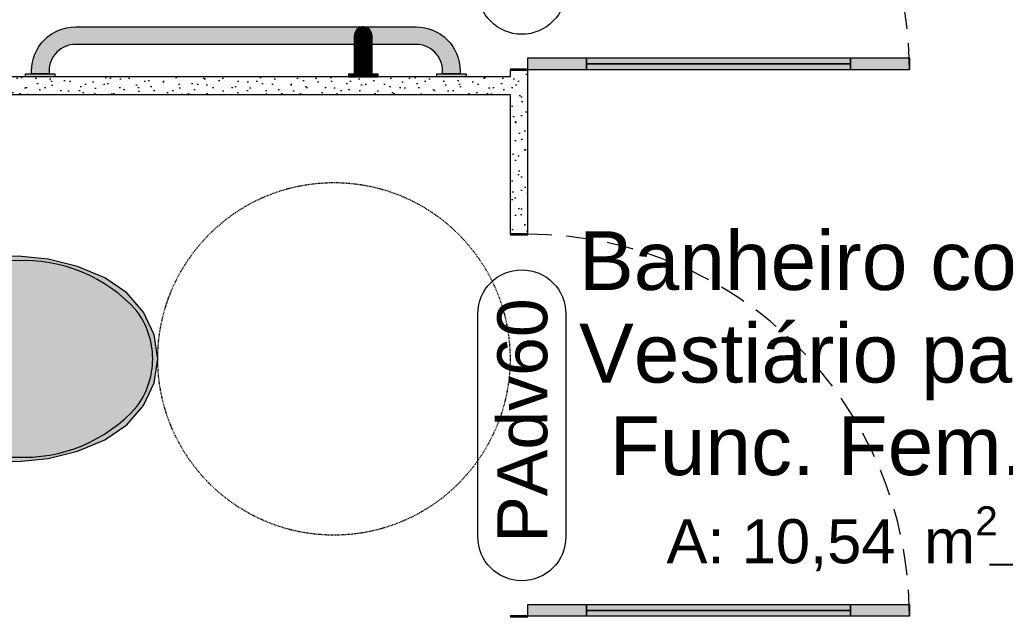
# Model space of a CAD drawing. Header units: metres. Extents: x -1783 to 21505, y -57 to 13660.
# Drawn here: x 11996.3 to 12164.2, y 12049.1 to 12150.6 of the extents above; entities that cross this region are included whole.
import ezdxf

# ---------------------------------------------------------------- set-up
doc = ezdxf.new("R2010")
doc.units = ezdxf.units.M
doc.header["$MEASUREMENT"] = 0
doc.linetypes.add('Dashed', pattern=[0.07, 0.045, -0.025])
doc.linetypes.add('Hidden Line (2)', pattern=[0.195611, 0.141111, -0.0545])
for name, color, linetype in [('cotas', 7, 'Continuous'), ('COTAS EXECUTIVO.EXEC', 7, 'Continuous'), ('Marcadores de Porta Archicad', 7, 'Continuous'), ('Portas Archicad', 7, 'Continuous'), ('ZONA', 7, 'Continuous')]:
    doc.layers.add(name, color=color, linetype=linetype)
for name, color, linetype, lineweight, true_color in [('LOUCAS-METAIS.ARQ_Caneta_No__13', 7, 'Continuous', 0, 0xaaaaaa), ('LOUCAS-METAIS.ARQ_Caneta_No__18', 7, 'Continuous', 0, 0xdfdfdf), ('PAREDE.ARQ_Caneta_No__97', 7, 'Continuous', 5, 0x6b6b6b), ('Portas Archicad_Caneta_No__9', 7, 'Continuous', 5, 0x020202), ('Portas Archicad_Caneta_No__97', 7, 'Continuous', 5, 0x6b6b6b)]:
    doc.layers.add(name, color=color, linetype=linetype, lineweight=lineweight, true_color=true_color)
for name, color, linetype, lineweight in [('LOUCAS-METAIS.ARQ_Caneta_No__96', 252, 'Continuous', 0), ('Marcadores de Porta Archicad_Caneta_No__7', 7, 'Continuous', 13), ('PAREDE.ARQ_Caneta_No__1', 7, 'Continuous', 35), ('PAREDE.ARQ_Caneta_No__241', 7, 'Continuous', 13), ('Portas Archicad_Caneta_No__1', 7, 'Continuous', 35), ('Portas Archicad_Caneta_No__241', 7, 'Continuous', 13), ('Selos de Zona Archicad_Caneta_No__11', 7, 'Continuous', 5)]:
    doc.layers.add(name, color=color, linetype=linetype, lineweight=lineweight)
doc.styles.add('GENERATED_STYLE_1', font='arial.ttf')
doc.styles.add('R80', font='romans.shx', dxfattribs={"height": 10})
doc.dimstyles.new('1-50', dxfattribs={"dimtxt": 10, "dimasz": 5, "dimexe": 10, "dimexo": 10, "dimgap": 3, "dimtad": 1, "dimdec": 1, "dimrnd": 1, "dimdsep": 46, "dimtxsty": 'R80', "dimblk": 'DOT', "dimcen": 0, "dimclrd": 252, "dimclre": 252, "dimclrt": 252, "dimadec": 0, "dimazin": 0, "dimtfac": 1, "dimtdec": 1, "dimtix": 1, "dimtmove": 2, "dimatfit": 3, "dimldrblk": 'DOT', "dimfxl": 1, "dimtolj": 1, "dimarcsym": 0})
pattern_1 = [(45, (18585.2446, 16076.2687), (-1.59099026, 1.59099026), [0, -1.5, 0, -2.25]), (110, (18590.2446, 16076.2687), (2.1143084, 0.7695453), [0, -1.1, 0, -1.9])]

# ---------------------------------------------------------------- blocks, each defined once
blk = doc.blocks.new('_Dot')
at = {"color": 0, "linetype": 'ByBlock', "lineweight": -2}
blk.add_line((-0.5, 0), (-1, 0), dxfattribs=at)
at = {"color": 0, "linetype": 'ByBlock', "const_width": 0.5}
blk.add_lwpolyline([(-0.25, 0, 1), (0.25, 0, 1)], format="xyb", close=True, dxfattribs=at)
blk = doc.blocks.new('*D7145')
at = {"layer": 'COTAS EXECUTIVO.EXEC', "color": 252, "lineweight": -2, "transparency": 16777216}
for p, q in [((12023.84, 12230.9), (13000.52, 12230.9)), ((12990.52, 12225.9), (12990.52, 11987.34)), ((12990.52, 11866.25), (12990.52, 11955.62)), ((12816.36, 11861.25), (13000.52, 11861.25))]:
    blk.add_line(p, q, dxfattribs=at)
at = {"layer": 'COTAS EXECUTIVO.EXEC', "color": 252, "lineweight": -2, "transparency": 16777216, "xscale": 5, "yscale": 5, "zscale": 5}
for p, rotation in [((12990.52, 12230.9), 90), ((12990.52, 11861.25), 270)]:
    blk.add_blockref('_Dot', p, dxfattribs=dict(at, rotation=rotation))
at = {"layer": 'COTAS EXECUTIVO.EXEC', "color": 252, "transparency": 16777216, "insert": (12990.52, 11971.48), "char_height": 10, "attachment_point": 5, "rotation": 90, "style": 'R80'}
blk.add_mtext('\\A1;370', dxfattribs=at)
blk = doc.blocks.new('*D7154')
at = {"layer": 'COTAS EXECUTIVO.EXEC', "color": 252, "lineweight": -2, "transparency": 16777216}
for p, q in [((12023.84, 12230.9), (12498.43, 12230.9)), ((12488.43, 12225.9), (12488.43, 12061.53)), ((12488.43, 11866.25), (12488.43, 12029.82)), ((12796.36, 11861.25), (12478.43, 11861.25))]:
    blk.add_line(p, q, dxfattribs=at)
at = {"layer": 'COTAS EXECUTIVO.EXEC', "color": 252, "lineweight": -2, "transparency": 16777216, "xscale": 5, "yscale": 5, "zscale": 5}
for p, rotation in [((12488.43, 12230.9), 90), ((12488.43, 11861.25), 270)]:
    blk.add_blockref('_Dot', p, dxfattribs=dict(at, rotation=rotation))
at = {"layer": 'COTAS EXECUTIVO.EXEC', "color": 252, "transparency": 16777216, "insert": (12488.43, 12045.67), "char_height": 10, "attachment_point": 5, "rotation": 90, "style": 'R80'}
blk.add_mtext('\\A1;370', dxfattribs=at)
blk = doc.blocks.new('*D7194')
at = {"layer": 'COTAS EXECUTIVO.EXEC', "color": 252, "lineweight": -2, "transparency": 16777216}
for p, q in [((12003.84, 12230.9), (11880.68, 12230.9)), ((11890.68, 12225.9), (11890.68, 12048.19)), ((11890.68, 11866.25), (11890.68, 12016.47)), ((12796.36, 11861.25), (11880.68, 11861.25))]:
    blk.add_line(p, q, dxfattribs=at)
at = {"layer": 'COTAS EXECUTIVO.EXEC', "color": 252, "lineweight": -2, "transparency": 16777216, "xscale": 5, "yscale": 5, "zscale": 5}
for p, rotation in [((11890.68, 12230.9), 90), ((11890.68, 11861.25), 270)]:
    blk.add_blockref('_Dot', p, dxfattribs=dict(at, rotation=rotation))
at = {"layer": 'COTAS EXECUTIVO.EXEC', "color": 252, "transparency": 16777216, "insert": (11890.68, 12032.33), "char_height": 10, "attachment_point": 5, "rotation": 90, "style": 'R80'}
blk.add_mtext('\\A1;370', dxfattribs=at)
blk = doc.blocks.new('*D7218')
at = {"layer": 'COTAS EXECUTIVO.EXEC', "color": 252, "lineweight": -2, "transparency": 16777216}
for p, q in [((12093.84, 12317.4), (12093.84, 12290.46)), ((12238.85, 12056.07), (12238.85, 12310.46)), ((12098.84, 12300.46), (12137.46, 12300.46)), ((12233.85, 12300.46), (12167.74, 12300.46))]:
    blk.add_line(p, q, dxfattribs=at)
at = {"layer": 'COTAS EXECUTIVO.EXEC', "color": 252, "lineweight": -2, "transparency": 16777216, "xscale": 5, "yscale": 5, "zscale": 5, "rotation": 180}
blk.add_blockref('_Dot', (12093.84, 12300.46), dxfattribs=at)
at = {"layer": 'COTAS EXECUTIVO.EXEC', "color": 252, "lineweight": -2, "transparency": 16777216, "xscale": 5, "yscale": 5, "zscale": 5}
blk.add_blockref('_Dot', (12238.85, 12300.46), dxfattribs=at)
at = {"layer": 'COTAS EXECUTIVO.EXEC', "color": 252, "transparency": 16777216, "insert": (12152.6, 12300.46), "char_height": 10, "attachment_point": 5, "style": 'R80'}
blk.add_mtext('\\A1;145', dxfattribs=at)
blk = doc.blocks.new('Banheiro com Vestiário para Func. Fem._9_12_6', base_point=(-64.5056, -39.838))
at = {"layer": 'Selos de Zona Archicad_Caneta_No__11', "color": 7, "lineweight": 5, "insert": (-64.5056, -39.5665), "char_height": 0.1, "width": 1, "attachment_point": 2, "line_spacing_factor": 0.944808, "style": 'GENERATED_STYLE_1'}
blk.add_mtext('\\A1;\\pt0,0.55;Banheiro com Vestiário para Func. Fem.{\\H0.66x;\\S^  ;\\S^  ;}', dxfattribs=at)
at = {"layer": 'Selos de Zona Archicad_Caneta_No__11', "color": 7, "lineweight": 5, "insert": (-64.5056, -40.0346), "char_height": 0.075, "attachment_point": 2, "style": 'GENERATED_STYLE_1'}
blk.add_mtext('\\A1;\\pt0,0.55;A: 10,54{\\H0.66x;\\S^  ;} m{\\H0.66x;\\S2^  ;}', dxfattribs=at)
blk = doc.blocks.new('Door 26_5')
at = {"layer": 'Portas Archicad', "linetype": 'Continuous', "lineweight": 0, "true_color": 0xffffff}
for points in [[(0.325, 0.65), (0.305, 0.65), (0.305, 0.55), (0.325, 0.55)], [(0.315, 0.55), (0.305, 0.55), (0.305, 0.1), (0.315, 0.1)], [(0.325, 0.55), (0.315, 0.55), (0.315, 0.1), (0.325, 0.1)], [(0.305, 0), (0.325, 0), (0.325, 0.1), (0.305, 0.1)]]:
    blk.add_hatch(color=7, dxfattribs=at).paths.add_polyline_path(points)
at = {"layer": 'Portas Archicad_Caneta_No__1', "color": 7, "linetype": 'Continuous', "lineweight": 35}
for p, q in [((-0.325, -0.03), (-0.325, 0)), ((-0.325, -0.03), (-0.325, 0)), ((0.325, -0.03), (0.325, 0)), ((0.325, -0.03), (0.325, 0))]:
    blk.add_line(p, q, dxfattribs=at)
at = {"layer": 'Portas Archicad_Caneta_No__9', "color": 18, "linetype": 'Continuous', "lineweight": 5, "true_color": 0x020202}
for p, q in [((0.305, 0.55), (0.305, 0.65)), ((0.305, 0.65), (0.325, 0.65)), ((0.325, 0.65), (0.325, 0.55)), ((0.325, 0.55), (0.305, 0.55)), ((0.315, 0.55), (0.315, 0.1)), ((0.305, 0), (0.305, 0.1)), ((0.305, 0.1), (0.325, 0.1)), ((0.325, 0.1), (0.325, 0)), ((0.325, 0), (0.305, 0))]:
    blk.add_line(p, q, dxfattribs=at)
at = {"layer": 'Portas Archicad_Caneta_No__9', "color": 18, "linetype": 'Continuous', "lineweight": 5, "true_color": 0x020202, "flags": 128}
for points in [[(0.315, 0.55), (0.315, 0.1), (0.305, 0.1), (0.305, 0.55)], [(0.325, 0.55), (0.325, 0.1), (0.315, 0.1), (0.315, 0.55)]]:
    blk.add_lwpolyline(points, close=True, dxfattribs=at)
at = {"layer": 'Portas Archicad_Caneta_No__97', "color": 251, "linetype": 'Dashed', "lineweight": 5, "true_color": 0x6b6b6b}
blk.add_arc((0.325, 0), 0.65, 90, 180, dxfattribs=at)
blk = doc.blocks.new('Door 26_6')
at = {"layer": 'Portas Archicad', "linetype": 'Continuous', "lineweight": 0, "true_color": 0xffffff}
for points in [[(0.325, 0.65), (0.305, 0.65), (0.305, 0.55), (0.325, 0.55)], [(0.315, 0.55), (0.305, 0.55), (0.305, 0.1), (0.315, 0.1)], [(0.325, 0.55), (0.315, 0.55), (0.315, 0.1), (0.325, 0.1)], [(0.305, 0), (0.325, 0), (0.325, 0.1), (0.305, 0.1)]]:
    blk.add_hatch(color=7, dxfattribs=at).paths.add_polyline_path(points)
at = {"layer": 'Portas Archicad_Caneta_No__1', "color": 7, "linetype": 'Continuous', "lineweight": 35}
for p, q in [((-0.325, 0), (-0.325, -0.03)), ((-0.325, 0), (-0.325, -0.03)), ((0.325, 0), (0.325, -0.03)), ((0.325, 0), (0.325, -0.03))]:
    blk.add_line(p, q, dxfattribs=at)
at = {"layer": 'Portas Archicad_Caneta_No__9', "color": 18, "linetype": 'Continuous', "lineweight": 5, "true_color": 0x020202}
for p, q in [((0.305, 0.55), (0.305, 0.65)), ((0.305, 0.65), (0.325, 0.65)), ((0.325, 0.65), (0.325, 0.55)), ((0.325, 0.55), (0.305, 0.55)), ((0.315, 0.55), (0.315, 0.1)), ((0.305, 0), (0.305, 0.1)), ((0.305, 0.1), (0.325, 0.1)), ((0.325, 0.1), (0.325, 0)), ((0.325, 0), (0.305, 0))]:
    blk.add_line(p, q, dxfattribs=at)
at = {"layer": 'Portas Archicad_Caneta_No__9', "color": 18, "linetype": 'Continuous', "lineweight": 5, "true_color": 0x020202, "flags": 128}
for points in [[(0.315, 0.55), (0.315, 0.1), (0.305, 0.1), (0.305, 0.55)], [(0.325, 0.55), (0.325, 0.1), (0.315, 0.1), (0.315, 0.55)]]:
    blk.add_lwpolyline(points, close=True, dxfattribs=at)
at = {"layer": 'Portas Archicad_Caneta_No__97', "color": 251, "linetype": 'Dashed', "lineweight": 5, "true_color": 0x6b6b6b}
blk.add_arc((0.325, 0), 0.65, 90, 180, dxfattribs=at)
blk = doc.blocks.new('Door 26_4')
at = {"layer": 'Portas Archicad', "linetype": 'Continuous', "lineweight": 0, "true_color": 0xffffff}
for points in [[(0.412, 0.824), (0.372, 0.824), (0.372, 0), (0.412, 0)], [(-0.412, 0), (-0.412, 0.019), (-0.462, 0.019), (-0.462, 0)], [(0.412, 0.019), (0.412, 0), (0.462, 0), (0.462, 0.019)], [(-0.4, -0.2), (-0.4, -0.04), (-0.412, -0.04), (-0.412, 0), (-0.45, 0), (-0.45, -0.2)], [(0.45, -0.2), (0.45, 0), (0.412, 0), (0.412, -0.04), (0.4, -0.04), (0.4, -0.2)], [(-0.412, -0.219), (-0.412, -0.2), (-0.462, -0.2), (-0.462, -0.219)], [(0.412, -0.2), (0.412, -0.219), (0.462, -0.219), (0.462, -0.2)]]:
    blk.add_hatch(color=7, dxfattribs=at).paths.add_polyline_path(points)
at = {"layer": 'Portas Archicad_Caneta_No__241', "color": 7, "linetype": 'Continuous', "lineweight": 13}
for p, q in [((-0.462, 0), (-0.45, 0)), ((-0.462, 0), (-0.45, 0)), ((-0.45, 0), (-0.45, -0.03)), ((-0.45, 0), (-0.45, -0.03)), ((0.45, 0), (0.45, -0.03)), ((0.45, 0), (0.45, -0.03)), ((0.45, 0), (0.462, 0)), ((0.45, 0), (0.462, 0)), ((-0.45, -0.03), (-0.45, -0.17)), ((-0.45, -0.03), (-0.45, -0.17)), ((-0.45, -0.03), (-0.45, -0.17)), ((-0.45, -0.03), (-0.45, -0.17)), ((0.45, -0.03), (0.45, -0.17)), ((0.45, -0.03), (0.45, -0.17)), ((0.45, -0.03), (0.45, -0.17)), ((0.45, -0.03), (0.45, -0.17)), ((-0.45, -0.17), (-0.45, -0.2)), ((-0.45, -0.17), (-0.45, -0.2)), ((-0.45, -0.17), (-0.45, -0.2)), ((-0.45, -0.17), (-0.45, -0.2)), ((0.45, -0.17), (0.45, -0.2)), ((0.45, -0.17), (0.45, -0.2)), ((0.45, -0.17), (0.45, -0.2)), ((0.45, -0.17), (0.45, -0.2)), ((-0.462, -0.2), (-0.45, -0.2)), ((-0.462, -0.2), (-0.45, -0.2)), ((0.45, -0.2), (0.462, -0.2)), ((0.45, -0.2), (0.462, -0.2))]:
    blk.add_line(p, q, dxfattribs=at)
at = {"layer": 'Portas Archicad_Caneta_No__9', "color": 18, "linetype": 'Continuous', "lineweight": 5, "true_color": 0x020202}
for p, q in [((0.372, 0), (0.372, 0.824)), ((0.372, 0.824), (0.412, 0.824)), ((0.412, 0.824), (0.412, 0)), ((-0.462, 0), (-0.462, 0.019)), ((-0.462, 0.019), (-0.412, 0.019)), ((-0.412, 0.019), (-0.412, 0)), ((0.412, 0.019), (0.462, 0.019)), ((0.412, 0), (0.412, 0.019)), ((0.462, 0.019), (0.462, 0)), ((-0.412, 0), (-0.462, 0)), ((-0.412, 0), (-0.45, 0)), ((-0.45, 0), (-0.45, -0.2)), ((-0.412, -0.04), (-0.412, 0)), ((0.412, 0), (0.372, 0)), ((0.462, 0), (0.412, 0)), ((0.45, 0), (0.412, 0)), ((0.412, 0), (0.412, -0.04)), ((0.45, -0.2), (0.45, 0)), ((-0.4, -0.04), (-0.412, -0.04)), ((-0.4, -0.2), (-0.4, -0.04)), ((0.412, -0.04), (0.4, -0.04)), ((0.4, -0.04), (0.4, -0.2)), ((-0.462, -0.219), (-0.462, -0.2)), ((-0.462, -0.2), (-0.412, -0.2)), ((-0.45, -0.2), (-0.4, -0.2)), ((-0.412, -0.2), (-0.412, -0.219)), ((0.4, -0.2), (0.45, -0.2)), ((0.412, -0.2), (0.462, -0.2)), ((0.412, -0.219), (0.412, -0.2)), ((0.462, -0.2), (0.462, -0.219)), ((-0.412, -0.219), (-0.462, -0.219)), ((0.462, -0.219), (0.412, -0.219))]:
    blk.add_line(p, q, dxfattribs=at)
at = {"layer": 'Portas Archicad_Caneta_No__97', "color": 251, "linetype": 'Dashed', "lineweight": 5, "true_color": 0x6b6b6b}
blk.add_arc((0.412, 0), 0.824, 90, 180, dxfattribs=at)
blk = doc.blocks.new('WC Disabled 26')
at = {"layer": 'LOUCAS-METAIS.ARQ_Caneta_No__18', "linetype": 'Continuous', "lineweight": 0, "true_color": 0xdfdfdf}
for points in [[(-0.0113, -0.02), (0, -0.02), (0, 0), (-0.0113, 0)], [(0, -0.02), (0.0113, -0.02), (0.0113, 0), (0, 0)], [(0.0113, -0.02), (0.016, -0.02), (0.016, 0), (0.0113, 0)], [(-0.016, -0.02), (-0.0113, -0.02), (-0.0113, 0), (-0.016, 0)], [(0.165, -0.02), (-0.165, -0.02, 0.414214), (-0.195, -0.05), (-0.195, -0.1354, 0.375967), (-0.1562, -0.1797, 0.066259), (0.1562, -0.1797, 0.375967), (0.195, -0.1354), (0.195, -0.05, 0.414214)], [(-0.1694, -0.4734), (-0.157, -0.5232), (-0.138, -0.5701), (-0.1124, -0.6073), (-0.0794, -0.6358), (-0.041, -0.6538), (0, -0.66), (0.041, -0.6538), (0.0794, -0.6358), (0.1124, -0.6073), (0.138, -0.5701), (0.157, -0.5232), (0.1694, -0.4734), (0.1749, -0.4221), (0.1733, -0.3704), (0.141, -0.02), (-0.141, -0.02), (-0.1733, -0.3704), (-0.1749, -0.4221)]]:
    blk.add_hatch(color=254, dxfattribs=at).paths.add_polyline_path(points)
at = {"layer": 'LOUCAS-METAIS.ARQ_Caneta_No__13', "color": 253, "linetype": 'Continuous', "lineweight": 0, "true_color": 0xaaaaaa}
for p, q in [((-0.0113, 0), (0, 0)), ((0, 0), (0.0113, 0)), ((0.0113, 0), (0.016, 0)), ((0.016, -0.02), (0.016, 0)), ((-0.016, 0), (-0.0113, 0)), ((-0.016, -0.02), (-0.016, 0)), ((-0.016, -0.02), (-0.0113, -0.02)), ((-0.0113, -0.02), (0, -0.02)), ((0, -0.02), (0.0113, -0.02)), ((0.0113, -0.02), (0.016, -0.02)), ((-0.0403, -0.1484), (0, -0.1317)), ((0, -0.1317), (0.0403, -0.1484)), ((-0.057, -0.1887), (-0.0403, -0.1484)), ((0.0403, -0.1484), (0.057, -0.1887)), ((0, -0.193), (-0.1089, -0.193)), ((-0.0403, -0.229), (-0.057, -0.1887)), ((0.1089, -0.193), (0, -0.193)), ((0.057, -0.1887), (0.0403, -0.229)), ((0, -0.2457), (-0.0403, -0.229)), ((0.0403, -0.229), (0, -0.2457))]:
    blk.add_line(p, q, dxfattribs=at)
at = {"layer": 'LOUCAS-METAIS.ARQ_Caneta_No__13', "color": 253, "linetype": 'Continuous', "lineweight": 0, "true_color": 0xaaaaaa, "flags": 128}
blk.add_lwpolyline([(0.165, -0.02, -0.414214), (0.195, -0.05), (0.195, -0.1354, -0.375967), (0.1562, -0.1797, -0.066259), (-0.1562, -0.1797, -0.375967), (-0.195, -0.1354), (-0.195, -0.05, -0.414214), (-0.165, -0.02)], format="xyb", close=True, dxfattribs=at)
blk.add_lwpolyline([(-0.1694, -0.4734), (-0.157, -0.5232), (-0.138, -0.5701), (-0.1124, -0.6073), (-0.0794, -0.6358), (-0.041, -0.6538), (0, -0.66), (0.041, -0.6538), (0.0794, -0.6358), (0.1124, -0.6073), (0.138, -0.5701), (0.157, -0.5232), (0.1694, -0.4734), (0.1749, -0.4221), (0.1733, -0.3704), (0.141, -0.02), (-0.141, -0.02), (-0.1733, -0.3704), (-0.1749, -0.4221)], close=True, dxfattribs=at)
at = {"layer": 'LOUCAS-METAIS.ARQ_Caneta_No__13', "color": 253, "linetype": 'Continuous', "lineweight": 0, "true_color": 0xaaaaaa}
blk.add_circle((0, -0.088), 0.02, dxfattribs=at)
for centre, major_axis, start_param, end_param in [((0.2581, -0.4079), (0, 0.4255), 1.041392, 1.594412), ((-0.2581, -0.4079), (0, 0.4255), 4.688771, 5.241791), ((0.0895, -0.4323), (0, 0.2571), 1.515065, 2.415654), ((-0.0895, -0.4323), (0, 0.2571), 3.867528, 4.768116), ((0.0008, -0.5128), (0, 0.1386), 2.509088, 3.135732), ((-0.0008, -0.5128), (0, 0.1386), 3.147454, 3.774097)]:
    blk.add_ellipse(centre, major_axis=major_axis, ratio=0.999377, start_param=start_param, end_param=end_param, dxfattribs=at)
blk = doc.blocks.new('Grab Bar 26_4')
at = {"layer": 'LOUCAS-METAIS.ARQ_Caneta_No__18', "linetype": 'Continuous', "lineweight": 0, "true_color": 0xdfdfdf}
for points in [[(-0.375, 0), (-0.375, -0.005), (-0.325, -0.005), (-0.325, 0)], [(0.325, 0), (0.325, -0.005), (0.375, -0.005), (0.375, 0)], [(-0.365, -0.005), (-0.365, -0.01, 0.414214), (-0.29, -0.085), (0.29, -0.085, 0.414214), (0.365, -0.01), (0.365, -0.005), (0.335, -0.005), (0.335, -0.01, -0.414214), (0.29, -0.055), (-0.29, -0.055, -0.414214), (-0.335, -0.01), (-0.335, -0.005)]]:
    blk.add_hatch(color=254, dxfattribs=at).paths.add_polyline_path(points)
at = {"layer": 'LOUCAS-METAIS.ARQ_Caneta_No__96', "color": 252, "linetype": 'Continuous', "lineweight": 0, "flags": 128}
for points in [[(-0.375, 0), (-0.375, -0.005), (-0.325, -0.005), (-0.325, 0)], [(0.325, 0), (0.325, -0.005), (0.375, -0.005), (0.375, 0)]]:
    blk.add_lwpolyline(points, close=True, dxfattribs=at)
blk.add_lwpolyline([(-0.365, -0.005), (-0.365, -0.01, 0.414214), (-0.29, -0.085), (0.29, -0.085, 0.414214), (0.365, -0.01), (0.365, -0.005), (0.335, -0.005), (0.335, -0.01, -0.414214), (0.29, -0.055), (-0.29, -0.055, -0.414214), (-0.335, -0.01), (-0.335, -0.005)], format="xyb", close=True, dxfattribs=at)
blk = doc.blocks.new('Grab Bar 26_3')
at = {"layer": 'LOUCAS-METAIS.ARQ_Caneta_No__18', "linetype": 'Continuous', "lineweight": 0, "true_color": 0xdfdfdf}
for points in [[(-0.017, 0), (-0.017, -0.005), (-0.0108, -0.005), (-0.0108, 0)], [(-0.0108, -0.005), (-0.0037, -0.005), (-0.0037, 0), (-0.0108, 0)], [(-0.0037, 0), (-0.0037, -0.005), (0.0037, -0.005), (0.0037, 0)], [(0.0037, -0.005), (0.0108, -0.005), (0.0108, 0), (0.0037, 0)], [(0.0108, 0), (0.0108, -0.005), (0.017, -0.005), (0.017, 0)], [(0.017, -0.005), (0.0217, -0.005), (0.0217, 0), (0.017, 0)], [(0.0217, -0.005), (0.0244, -0.005), (0.0244, 0), (0.0217, 0)], [(0.0244, 0), (0.0244, -0.005), (0.0249, -0.005), (0.0249, 0)], [(-0.0249, 0), (-0.0249, -0.005), (-0.0244, -0.005), (-0.0244, 0)], [(-0.0244, -0.005), (-0.0217, -0.005), (-0.0217, 0), (-0.0244, 0)], [(-0.0217, -0.005), (-0.017, -0.005), (-0.017, 0), (-0.0217, 0)], [(-0.015, -0.01), (-0.0147, -0.0102), (-0.0147, -0.005), (-0.015, -0.005)], [(-0.015, -0.01), (-0.015, -0.0234), (-0.0147, -0.024), (-0.0147, -0.0102)], [(-0.0147, -0.005), (-0.0147, -0.0102), (-0.014, -0.0103), (-0.014, -0.005)], [(-0.0147, -0.0102), (-0.0147, -0.024), (-0.014, -0.0246), (-0.014, -0.0103)], [(-0.014, -0.0103), (-0.0129, -0.0104), (-0.0129, -0.005), (-0.014, -0.005)], [(-0.014, -0.0246), (-0.0129, -0.0251), (-0.0129, -0.0104), (-0.014, -0.0103)], [(-0.0129, -0.005), (-0.0129, -0.0104), (-0.0113, -0.0106), (-0.0113, -0.005)], [(-0.0113, -0.0106), (-0.0129, -0.0104), (-0.0129, -0.0251), (-0.0113, -0.0256)], [(-0.0113, -0.005), (-0.0113, -0.0106), (-0.0094, -0.0107), (-0.0094, -0.005)], [(-0.0094, -0.0107), (-0.0113, -0.0106), (-0.0113, -0.0256), (-0.0094, -0.026)], [(-0.0094, -0.0107), (-0.0073, -0.0107), (-0.0073, -0.005), (-0.0094, -0.005)], [(-0.0094, -0.0107), (-0.0094, -0.026), (-0.0073, -0.0263), (-0.0073, -0.0107)], [(-0.0073, -0.005), (-0.0073, -0.0107), (-0.0049, -0.0108), (-0.0049, -0.005)], [(-0.0049, -0.0108), (-0.0073, -0.0107), (-0.0073, -0.0263), (-0.0049, -0.0265)], [(-0.0049, -0.005), (-0.0049, -0.0108), (-0.0023, -0.0108), (-0.0023, -0.005)], [(-0.0023, -0.0108), (-0.0049, -0.0108), (-0.0049, -0.0265), (-0.0023, -0.0267)], [(-0.0023, -0.005), (-0.0023, -0.0108), (0.0003, -0.0108), (0.0003, -0.005)], [(0.0003, -0.0108), (-0.0023, -0.0108), (-0.0023, -0.0267), (0.0003, -0.0267)], [(0.0003, -0.005), (0.0003, -0.0108), (0.0029, -0.0108), (0.0029, -0.005)], [(0.0029, -0.0108), (0.0003, -0.0108), (0.0003, -0.0267), (0.0029, -0.0266)], [(0.0029, -0.0108), (0.0054, -0.0108), (0.0054, -0.005), (0.0029, -0.005)], [(0.0029, -0.0266), (0.0054, -0.0265), (0.0054, -0.0108), (0.0029, -0.0108)], [(0.0054, -0.005), (0.0054, -0.0108), (0.0077, -0.0107), (0.0077, -0.005)], [(0.0077, -0.0107), (0.0054, -0.0108), (0.0054, -0.0265), (0.0077, -0.0262)], [(0.0077, -0.005), (0.0077, -0.0107), (0.0098, -0.0106), (0.0098, -0.005)], [(0.0098, -0.0106), (0.0077, -0.0107), (0.0077, -0.0262), (0.0098, -0.0259)], [(0.0098, -0.005), (0.0098, -0.0106), (0.0117, -0.0105), (0.0117, -0.005)], [(0.0098, -0.0106), (0.0098, -0.0259), (0.0117, -0.0255), (0.0117, -0.0105)], [(0.0117, -0.005), (0.0117, -0.0105), (0.0131, -0.0104), (0.0131, -0.005)], [(0.0131, -0.0104), (0.0117, -0.0105), (0.0117, -0.0255), (0.0131, -0.025)], [(0.0131, -0.005), (0.0131, -0.0104), (0.0142, -0.0103), (0.0142, -0.005)], [(0.0142, -0.0103), (0.0131, -0.0104), (0.0131, -0.025), (0.0142, -0.0244)], [(0.0142, -0.005), (0.0142, -0.0103), (0.0148, -0.0101), (0.0148, -0.005)], [(0.0142, -0.0103), (0.0142, -0.0244), (0.0148, -0.0239), (0.0148, -0.0101)], [(0.015, -0.005), (0.0148, -0.005), (0.0148, -0.0101), (0.015, -0.01)], [(0.0148, -0.0101), (0.0148, -0.0239), (0.015, -0.0233), (0.015, -0.01)], [(-0.0147, -0.024), (-0.015, -0.0234), (-0.015, -0.0361), (-0.0147, -0.0373)], [(-0.0147, -0.024), (-0.0147, -0.0373), (-0.014, -0.0384), (-0.014, -0.0246)], [(-0.014, -0.0246), (-0.014, -0.0384), (-0.0129, -0.0394), (-0.0129, -0.0251)], [(-0.0129, -0.0251), (-0.0129, -0.0394), (-0.0113, -0.0403), (-0.0113, -0.0256)], [(-0.0094, -0.026), (-0.0113, -0.0256), (-0.0113, -0.0403), (-0.0094, -0.0411)], [(-0.0094, -0.0411), (-0.0073, -0.0418), (-0.0073, -0.0263), (-0.0094, -0.026)], [(-0.0049, -0.0265), (-0.0073, -0.0263), (-0.0073, -0.0418), (-0.0049, -0.0422)], [(-0.0023, -0.0267), (-0.0049, -0.0265), (-0.0049, -0.0422), (-0.0023, -0.0425)], [(0.0003, -0.0267), (-0.0023, -0.0267), (-0.0023, -0.0425), (0.0003, -0.0426)], [(0.0029, -0.0266), (0.0003, -0.0267), (0.0003, -0.0426), (0.0029, -0.0425)], [(0.0029, -0.0425), (0.0054, -0.0421), (0.0054, -0.0265), (0.0029, -0.0266)], [(0.0077, -0.0262), (0.0054, -0.0265), (0.0054, -0.0421), (0.0077, -0.0416)], [(0.0098, -0.0259), (0.0077, -0.0262), (0.0077, -0.0416), (0.0098, -0.041)], [(0.0098, -0.0259), (0.0098, -0.041), (0.0117, -0.0402), (0.0117, -0.0255)], [(0.0117, -0.0255), (0.0117, -0.0402), (0.0131, -0.0392), (0.0131, -0.025)], [(0.0131, -0.025), (0.0131, -0.0392), (0.0142, -0.0382), (0.0142, -0.0244)], [(0.0142, -0.0244), (0.0142, -0.0382), (0.0148, -0.0371), (0.0148, -0.0239)], [(0.015, -0.0233), (0.0148, -0.0239), (0.0148, -0.0371), (0.015, -0.0359)], [(-0.015, -0.0476), (-0.0147, -0.0492), (-0.0147, -0.0373), (-0.015, -0.0361)], [(-0.0147, -0.0492), (-0.015, -0.0476), (-0.015, -0.0571), (-0.0147, -0.0592)], [(-0.014, -0.0384), (-0.0147, -0.0373), (-0.0147, -0.0492), (-0.014, -0.0508)], [(-0.014, -0.0508), (-0.0147, -0.0492), (-0.0147, -0.0592), (-0.014, -0.0611)], [(-0.014, -0.0508), (-0.0129, -0.0523), (-0.0129, -0.0394), (-0.014, -0.0384)], [(-0.0129, -0.0394), (-0.0129, -0.0523), (-0.0113, -0.0536), (-0.0113, -0.0403)], [(-0.0113, -0.0403), (-0.0113, -0.0536), (-0.0094, -0.0547), (-0.0094, -0.0411)], [(-0.0094, -0.0411), (-0.0094, -0.0547), (-0.0073, -0.0556), (-0.0073, -0.0418)], [(-0.0073, -0.0418), (-0.0073, -0.0556), (-0.0049, -0.0563), (-0.0049, -0.0422)], [(-0.0049, -0.0563), (-0.0023, -0.0567), (-0.0023, -0.0425), (-0.0049, -0.0422)], [(-0.0023, -0.0425), (-0.0023, -0.0567), (0.0003, -0.0568), (0.0003, -0.0426)], [(0.0003, -0.0426), (0.0003, -0.0568), (0.0029, -0.0566), (0.0029, -0.0425)], [(0.0029, -0.0425), (0.0029, -0.0566), (0.0054, -0.0562), (0.0054, -0.0421)], [(0.0054, -0.0421), (0.0054, -0.0562), (0.0077, -0.0555), (0.0077, -0.0416)], [(0.0077, -0.0416), (0.0077, -0.0555), (0.0098, -0.0545), (0.0098, -0.041)], [(0.0098, -0.041), (0.0098, -0.0545), (0.0117, -0.0533), (0.0117, -0.0402)], [(0.0117, -0.0402), (0.0117, -0.0533), (0.0131, -0.052), (0.0131, -0.0392)], [(0.0142, -0.0382), (0.0131, -0.0392), (0.0131, -0.052), (0.0142, -0.0505)], [(0.0142, -0.0505), (0.0148, -0.0489), (0.0148, -0.0371), (0.0142, -0.0382)], [(0.0142, -0.0505), (0.0142, -0.0608), (0.0148, -0.0588), (0.0148, -0.0489)], [(0.0148, -0.0371), (0.0148, -0.0489), (0.015, -0.0472), (0.015, -0.0359)], [(0.015, -0.0472), (0.0148, -0.0489), (0.0148, -0.0588), (0.015, -0.0567)], [(-0.0147, -0.0592), (-0.015, -0.0571), (-0.015, -0.0643), (-0.0147, -0.0667)], [(-0.015, -0.0688), (-0.0147, -0.0713), (-0.0147, -0.0667), (-0.015, -0.0643)], [(-0.0147, -0.0592), (-0.0147, -0.0667), (-0.014, -0.0689), (-0.014, -0.0611)], [(-0.0147, -0.0667), (-0.0147, -0.0713), (-0.014, -0.0738), (-0.014, -0.0689)], [(-0.014, -0.0508), (-0.014, -0.0611), (-0.0129, -0.063), (-0.0129, -0.0523)], [(-0.014, -0.0611), (-0.014, -0.0689), (-0.0129, -0.0711), (-0.0129, -0.063)], [(-0.0129, -0.0523), (-0.0129, -0.063), (-0.0113, -0.0647), (-0.0113, -0.0536)], [(-0.0129, -0.0711), (-0.0113, -0.073), (-0.0113, -0.0647), (-0.0129, -0.063)], [(-0.0113, -0.0647), (-0.0094, -0.0661), (-0.0094, -0.0547), (-0.0113, -0.0536)], [(-0.0113, -0.0647), (-0.0113, -0.073), (-0.0094, -0.0746), (-0.0094, -0.0661)], [(-0.0094, -0.0547), (-0.0094, -0.0661), (-0.0073, -0.0672), (-0.0073, -0.0556)], [(-0.0094, -0.0661), (-0.0094, -0.0746), (-0.0073, -0.076), (-0.0073, -0.0672)], [(-0.0073, -0.0556), (-0.0073, -0.0672), (-0.0049, -0.0681), (-0.0049, -0.0563)], [(-0.0049, -0.0563), (-0.0049, -0.0681), (-0.0023, -0.0686), (-0.0023, -0.0567)], [(-0.0023, -0.0686), (0.0003, -0.0687), (0.0003, -0.0568), (-0.0023, -0.0567)], [(0.0003, -0.0687), (0.0029, -0.0685), (0.0029, -0.0566), (0.0003, -0.0568)], [(0.0029, -0.0566), (0.0029, -0.0685), (0.0054, -0.0679), (0.0054, -0.0562)], [(0.0054, -0.0562), (0.0054, -0.0679), (0.0077, -0.067), (0.0077, -0.0555)], [(0.0054, -0.0679), (0.0054, -0.0768), (0.0077, -0.0757), (0.0077, -0.067)], [(0.0077, -0.0555), (0.0077, -0.067), (0.0098, -0.0658), (0.0098, -0.0545)], [(0.0077, -0.0757), (0.0098, -0.0743), (0.0098, -0.0658), (0.0077, -0.067)], [(0.0098, -0.0658), (0.0117, -0.0643), (0.0117, -0.0533), (0.0098, -0.0545)], [(0.0098, -0.0658), (0.0098, -0.0743), (0.0117, -0.0726), (0.0117, -0.0643)], [(0.0117, -0.0533), (0.0117, -0.0643), (0.0131, -0.0626), (0.0131, -0.052)], [(0.0117, -0.0726), (0.0131, -0.0707), (0.0131, -0.0626), (0.0117, -0.0643)], [(0.0131, -0.0626), (0.0142, -0.0608), (0.0142, -0.0505), (0.0131, -0.052)], [(0.0131, -0.0626), (0.0131, -0.0707), (0.0142, -0.0685), (0.0142, -0.0608)], [(0.0142, -0.0608), (0.0142, -0.0685), (0.0148, -0.0662), (0.0148, -0.0588)], [(0.0142, -0.0685), (0.0142, -0.0733), (0.0148, -0.0708), (0.0148, -0.0662)], [(0.015, -0.0567), (0.0148, -0.0588), (0.0148, -0.0662), (0.015, -0.0638)], [(0.0148, -0.0662), (0.0148, -0.0708), (0.015, -0.0682), (0.015, -0.0638)], [(-0.0147, -0.0713), (-0.015, -0.0688), (-0.015, -0.0703), (-0.0147, -0.0729)], [(-0.014, -0.0738), (-0.0147, -0.0713), (-0.0147, -0.0729), (-0.014, -0.0754)], [(-0.014, -0.0689), (-0.014, -0.0738), (-0.0129, -0.0761), (-0.0129, -0.0711)], [(-0.014, -0.0754), (-0.0129, -0.0777), (-0.0129, -0.0761), (-0.014, -0.0738)], [(-0.0129, -0.0711), (-0.0129, -0.0761), (-0.0113, -0.0782), (-0.0113, -0.073)], [(-0.0113, -0.0782), (-0.0129, -0.0761), (-0.0129, -0.0777), (-0.0113, -0.0798)], [(-0.0113, -0.073), (-0.0113, -0.0782), (-0.0094, -0.0799), (-0.0094, -0.0746)], [(-0.0094, -0.0799), (-0.0113, -0.0782), (-0.0113, -0.0798), (-0.0094, -0.0817)], [(-0.0094, -0.0746), (-0.0094, -0.0799), (-0.0073, -0.0814), (-0.0073, -0.076)], [(-0.0094, -0.0799), (-0.0094, -0.0817), (-0.0073, -0.0831), (-0.0073, -0.0814)], [(-0.0073, -0.076), (-0.0049, -0.0769), (-0.0049, -0.0681), (-0.0073, -0.0672)], [(-0.0073, -0.0814), (-0.0049, -0.0824), (-0.0049, -0.0769), (-0.0073, -0.076)], [(-0.0049, -0.0824), (-0.0073, -0.0814), (-0.0073, -0.0831), (-0.0049, -0.0842)], [(-0.0049, -0.0769), (-0.0023, -0.0775), (-0.0023, -0.0686), (-0.0049, -0.0681)], [(-0.0049, -0.0824), (-0.0023, -0.083), (-0.0023, -0.0775), (-0.0049, -0.0769)], [(-0.0023, -0.083), (-0.0049, -0.0824), (-0.0049, -0.0842), (-0.0023, -0.0848)], [(-0.0023, -0.0775), (0.0003, -0.0777), (0.0003, -0.0687), (-0.0023, -0.0686)], [(-0.0023, -0.083), (0.0003, -0.0832), (0.0003, -0.0777), (-0.0023, -0.0775)], [(0.0003, -0.0832), (-0.0023, -0.083), (-0.0023, -0.0848), (0.0003, -0.085)], [(0.0003, -0.0687), (0.0003, -0.0777), (0.0029, -0.0774), (0.0029, -0.0685)], [(0.0003, -0.0777), (0.0003, -0.0832), (0.0029, -0.0829), (0.0029, -0.0774)], [(0.0029, -0.0829), (0.0003, -0.0832), (0.0003, -0.085), (0.0029, -0.0847)], [(0.0029, -0.0685), (0.0029, -0.0774), (0.0054, -0.0768), (0.0054, -0.0679)], [(0.0029, -0.0774), (0.0029, -0.0829), (0.0054, -0.0822), (0.0054, -0.0768)], [(0.0029, -0.0829), (0.0029, -0.0847), (0.0054, -0.084), (0.0054, -0.0822)], [(0.0054, -0.0822), (0.0077, -0.0811), (0.0077, -0.0757), (0.0054, -0.0768)], [(0.0077, -0.0811), (0.0054, -0.0822), (0.0054, -0.084), (0.0077, -0.0829)], [(0.0077, -0.0811), (0.0098, -0.0796), (0.0098, -0.0743), (0.0077, -0.0757)], [(0.0098, -0.0796), (0.0077, -0.0811), (0.0077, -0.0829), (0.0098, -0.0813)], [(0.0098, -0.0743), (0.0098, -0.0796), (0.0117, -0.0778), (0.0117, -0.0726)], [(0.0098, -0.0813), (0.0117, -0.0794), (0.0117, -0.0778), (0.0098, -0.0796)], [(0.0117, -0.0778), (0.0131, -0.0756), (0.0131, -0.0707), (0.0117, -0.0726)], [(0.0131, -0.0756), (0.0117, -0.0778), (0.0117, -0.0794), (0.0131, -0.0773)], [(0.0131, -0.0707), (0.0131, -0.0756), (0.0142, -0.0733), (0.0142, -0.0685)], [(0.0142, -0.0733), (0.0131, -0.0756), (0.0131, -0.0773), (0.0142, -0.0749)], [(0.0142, -0.0749), (0.0148, -0.0723), (0.0148, -0.0708), (0.0142, -0.0733)], [(0.015, -0.0682), (0.0148, -0.0708), (0.0148, -0.0723), (0.015, -0.0697)]]:
    blk.add_hatch(color=254, dxfattribs=at).paths.add_polyline_path(points)
at = {"layer": 'LOUCAS-METAIS.ARQ_Caneta_No__96', "color": 252, "linetype": 'Continuous', "lineweight": 0}
for p, q in [((-0.0037, 0), (0.0037, 0)), ((0.0037, 0), (0.0108, 0)), ((0.0108, 0), (0.017, 0)), ((0.017, 0), (0.0217, 0)), ((0.0217, 0), (0.0244, 0)), ((0.0244, 0), (0.0249, 0)), ((0.0249, -0.005), (0.0249, 0)), ((-0.0249, 0), (-0.0244, 0)), ((-0.0249, -0.005), (-0.0249, 0)), ((-0.0249, -0.005), (-0.0244, -0.005)), ((-0.0244, 0), (-0.0217, 0)), ((-0.0244, -0.005), (-0.0217, -0.005)), ((-0.0217, 0), (-0.017, 0)), ((-0.0217, -0.005), (-0.017, -0.005)), ((-0.017, 0), (-0.0108, 0)), ((-0.017, -0.005), (-0.0108, -0.005)), ((-0.015, -0.005), (-0.015, -0.01)), ((-0.015, -0.01), (-0.015, -0.0234)), ((-0.0108, 0), (-0.0037, 0)), ((-0.0108, -0.005), (-0.0037, -0.005)), ((-0.0037, -0.005), (0.0037, -0.005)), ((0.0037, -0.005), (0.0108, -0.005)), ((0.0108, -0.005), (0.017, -0.005)), ((0.015, -0.005), (0.015, -0.01)), ((0.015, -0.01), (0.015, -0.0233)), ((0.017, -0.005), (0.0217, -0.005)), ((0.0217, -0.005), (0.0244, -0.005)), ((0.0244, -0.005), (0.0249, -0.005)), ((-0.015, -0.0234), (-0.015, -0.0361)), ((0.015, -0.0233), (0.015, -0.0359)), ((-0.015, -0.0361), (-0.015, -0.0476)), ((-0.015, -0.0476), (-0.015, -0.0571)), ((0.015, -0.0359), (0.015, -0.0472)), ((0.015, -0.0472), (0.015, -0.0567)), ((-0.015, -0.0571), (-0.015, -0.0643)), ((-0.015, -0.0643), (-0.015, -0.0688)), ((0.015, -0.0567), (0.015, -0.0638)), ((0.015, -0.0638), (0.015, -0.0682)), ((-0.015, -0.0688), (-0.015, -0.0703)), ((-0.0147, -0.0729), (-0.015, -0.0703)), ((-0.014, -0.0754), (-0.0147, -0.0729)), ((-0.0129, -0.0777), (-0.014, -0.0754)), ((-0.0113, -0.0798), (-0.0129, -0.0777)), ((-0.0094, -0.0817), (-0.0113, -0.0798)), ((-0.0073, -0.0831), (-0.0094, -0.0817)), ((-0.0049, -0.0842), (-0.0073, -0.0831)), ((0.0077, -0.0829), (0.0054, -0.084)), ((0.0098, -0.0813), (0.0077, -0.0829)), ((0.0117, -0.0794), (0.0098, -0.0813)), ((0.0131, -0.0773), (0.0117, -0.0794)), ((0.0142, -0.0749), (0.0131, -0.0773)), ((0.0148, -0.0723), (0.0142, -0.0749)), ((0.015, -0.0697), (0.0148, -0.0723)), ((0.015, -0.0682), (0.015, -0.0697)), ((-0.0023, -0.0848), (-0.0049, -0.0842)), ((0.0003, -0.085), (-0.0023, -0.0848)), ((0.0029, -0.0847), (0.0003, -0.085)), ((0.0054, -0.084), (0.0029, -0.0847))]:
    blk.add_line(p, q, dxfattribs=at)
blk = doc.blocks.new('D Marker 26_5')
at = {"layer": 'Marcadores de Porta Archicad_Caneta_No__7', "color": 7, "linetype": 'Continuous', "lineweight": 13, "flags": 128}
blk.add_lwpolyline([(-0.1896, 0.075), (0.1896, 0.075, -1), (0.1896, -0.075), (-0.1896, -0.075, -1)], format="xyb", close=True, dxfattribs=at)
at = {"layer": 'Marcadores de Porta Archicad_Caneta_No__7', "color": 7, "lineweight": 13, "insert": (0.1998, 0.0445), "char_height": 0.085, "attachment_point": 7, "rotation": 180, "style": 'GENERATED_STYLE_1'}
blk.add_mtext('\\A1;\\pt0;PAdv60', dxfattribs=at)

msp = doc.modelspace()

# ---------------------------------------------------------------- hatches: boundary and pattern name
at = {"layer": 'cotas'}
h = msp.add_hatch(color=7, dxfattribs=at)
h.dxf.hatch_style = 1
h.paths.add_polyline_path([(21504.961, 13659.963), (10304.961, 13659.963), (10304.961, 5739.963), (21504.961, 5739.963)])
h.paths.add_polyline_path([(10571.627, 13593.296), (21371.627, 13593.296), (21371.627, 5806.63), (10571.627, 5806.63)], flags=16)
at = {"layer": 'PAREDE.ARQ_Caneta_No__97', "linetype": 'Continuous', "lineweight": 5, "true_color": 0x6b6b6b}
h = msp.add_hatch(dxfattribs=at)
h.set_pattern_fill('CUT_STONE_0006', color=251, scale=100, style=0, pattern_type=2)
h.set_pattern_definition(pattern_1)
h.paths.add_polyline_path([(12079.841, 12114.099), (12082.841, 12114.099), (12082.841, 12142.099), (12079.841, 12142.099)])
h = msp.add_hatch(dxfattribs=at)
h.set_pattern_fill('CUT_STONE_0006', color=251, scale=100, style=0, pattern_type=2)
h.set_pattern_definition(pattern_1)
h.paths.add_polyline_path([(11953.841, 12137.899), (12079.841, 12137.899), (12079.841, 12140.899), (11953.841, 12140.899)])

# ---------------------------------------------------------------- linework, layer by layer
at = {"layer": 'COTAS EXECUTIVO.EXEC'}
msp.add_line((12161.5, 12057.899), (12215.192, 12057.899), dxfattribs=at)
at = {"layer": 'LOUCAS-METAIS.ARQ_Caneta_No__96', "color": 252, "linetype": 'Hidden Line (2)', "lineweight": 0}
msp.add_circle((12049.841, 12092.9), 30, dxfattribs=at)
at = {"layer": 'PAREDE.ARQ_Caneta_No__1', "color": 7, "linetype": 'Continuous', "lineweight": 35}
for p, q in [((12082.841, 12142.099), (12079.841, 12142.099)), ((12079.841, 12114.099), (12082.841, 12114.099)), ((12079.841, 12049.099), (12082.841, 12049.099))]:
    msp.add_line(p, q, dxfattribs=at)
at = {"layer": 'PAREDE.ARQ_Caneta_No__241', "color": 7, "linetype": 'Continuous', "lineweight": 13, "flags": 128}
for points in [[(12079.841, 12142.099), (12079.841, 12140.899)], [(12082.841, 12114.099), (12082.841, 12142.099)], [(12079.841, 12140.899), (11953.841, 12140.899)], [(11953.841, 12137.899), (12079.841, 12137.899)], [(12079.841, 12137.899), (12079.841, 12114.099)]]:
    msp.add_lwpolyline(points, dxfattribs=at)

# ---------------------------------------------------------------- block references
at = {"layer": 'LOUCAS-METAIS.ARQ_Caneta_No__13', "color": 253, "linetype": 'Continuous', "lineweight": 0, "true_color": 0xaaaaaa, "xscale": 100, "yscale": 100, "zscale": 100, "rotation": 90.00019055088731}
msp.add_blockref('WC Disabled 26', (11953.841, 12092.899), dxfattribs=at)
at = {"layer": 'LOUCAS-METAIS.ARQ_Caneta_No__96', "color": 252, "linetype": 'Continuous', "lineweight": 0, "xscale": -100, "yscale": 100, "zscale": 100, "rotation": 179.9998338668901}
for name, p in [('Grab Bar 26_4', (12034.841, 12140.899)), ('Grab Bar 26_3', (12054.841, 12140.894))]:
    msp.add_blockref(name, p, dxfattribs=at)
at = {"layer": 'Marcadores de Porta Archicad', "color": 7, "lineweight": 5, "xscale": 100, "yscale": 100, "zscale": 100, "rotation": 270}
for p in [(12081.841, 12174.599), (12081.841, 12081.599)]:
    msp.add_blockref('D Marker 26_5', p, dxfattribs=at)
at = {"layer": 'Portas Archicad', "color": 252, "linetype": 'Continuous', "lineweight": 0, "yscale": 100, "zscale": 100}
for name, p, xscale, rotation in [('Door 26_4', (12183.848, 12230.899), -100, 180), ('Door 26_6', (12082.841, 12174.599), 100, 270), ('Door 26_5', (12082.841, 12081.599), 100, 270)]:
    msp.add_blockref(name, p, dxfattribs=dict(at, xscale=xscale, rotation=rotation))
at = {"layer": 'ZONA', "color": 7, "linetype": 'Continuous', "lineweight": 0, "xscale": 100, "yscale": 100, "zscale": 100}
msp.add_blockref('Banheiro com Vestiário para Func. Fem._9_12_6', (12134.683, 12087.468), dxfattribs=at)

# ---------------------------------------------------------------- dimensions: what is measured, and where the dimension line sits
at = {"layer": 'COTAS EXECUTIVO.EXEC'}
dim = msp.add_linear_dim(base=(12238.848, 12300.462), p1=(12093.841, 12327.396), p2=(12238.848, 12046.075), dimstyle='1-50', dxfattribs=at)
dim.commit()
dim.dimension.update_dxf_attribs({"geometry": '*D7218', "text_midpoint": (12152.598, 12300.462), "dimtype": 160})
for base, picture, middle in [((11890.679, 12230.899), '*D7194', (11890.679, 12032.329)), ((12990.517, 12230.899), '*D7145', (12990.517, 11971.479)), ((12488.428, 12230.899), '*D7154', (12488.428, 12045.675))]:
    dim = msp.add_linear_dim(base=base, p1=(12806.357, 11861.251), p2=(12013.841, 12230.899), angle=90, dimstyle='1-50', dxfattribs=at)
    dim.commit()
    dim.dimension.update_dxf_attribs({"geometry": picture, "text_midpoint": middle, "dimtype": 160})

doc.saveas('drawing.dxf')
